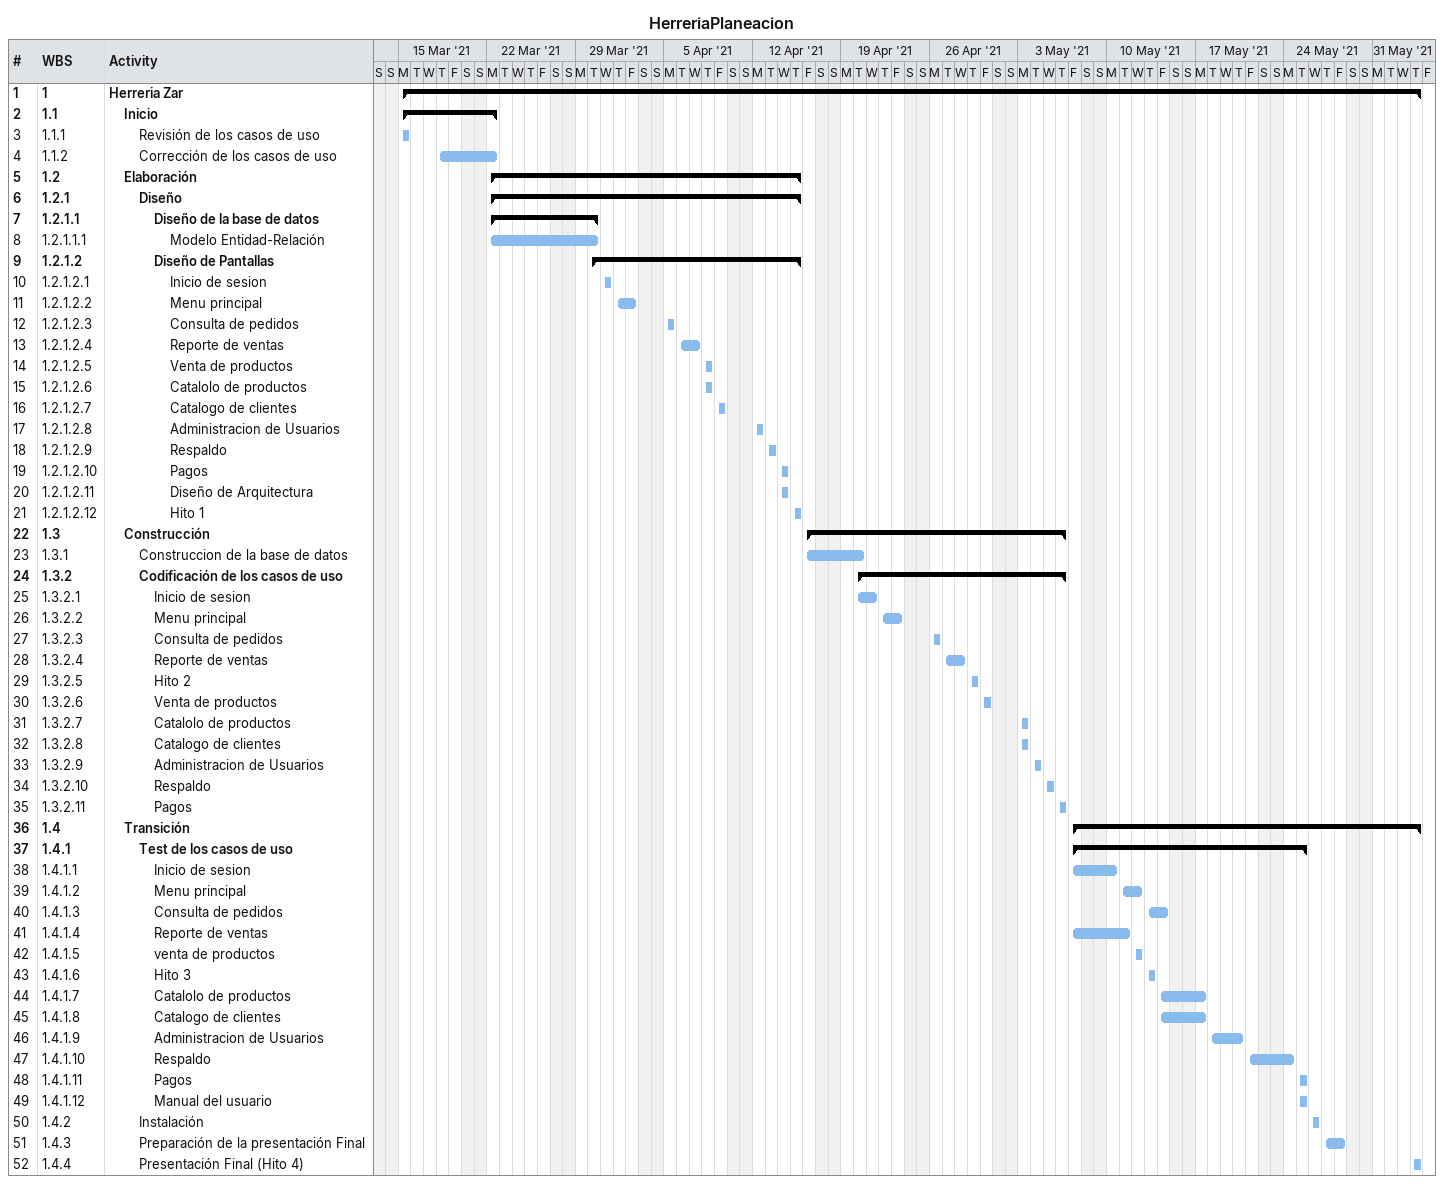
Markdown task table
HerreriaPlaneacion

| ID | WBS | Task | Start | Finish |
|---|---|---|---|---|
| 1 | 1 | **Herreria Zar** | 2021-03-15 | 2021-06-03 |
| 2 | 1.1 | **Inicio** | 2021-03-15 | 2021-03-22 |
| 3 | 1.1.1 | Revisión de los casos de uso | 2021-03-15 | 2021-03-15 |
| 4 | 1.1.2 | Corrección de los casos de uso | 2021-03-18 | 2021-03-22 |
| 5 | 1.2 | **Elaboración** | 2021-03-22 | 2021-04-15 |
| 6 | 1.2.1 | **Diseño** | 2021-03-22 | 2021-04-15 |
| 7 | 1.2.1.1 | **Diseño de la base de datos** | 2021-03-22 | 2021-03-30 |
| 8 | 1.2.1.1.1 | Modelo Entidad-Relación | 2021-03-22 | 2021-03-30 |
| 9 | 1.2.1.2 | **Diseño de Pantallas** | 2021-03-30 | 2021-04-15 |
| 10 | 1.2.1.2.1 | Inicio de sesion | 2021-03-31 | 2021-03-31 |
| 11 | 1.2.1.2.2 | Menu principal | 2021-04-01 | 2021-04-02 |
| 12 | 1.2.1.2.3 | Consulta de pedidos | 2021-04-05 | 2021-04-05 |
| 13 | 1.2.1.2.4 | Reporte de ventas | 2021-04-06 | 2021-04-07 |
| 14 | 1.2.1.2.5 | Venta de productos | 2021-04-08 | 2021-04-08 |
| 15 | 1.2.1.2.6 | Catalolo de productos | 2021-04-08 | 2021-04-08 |
| 16 | 1.2.1.2.7 | Catalogo de clientes | 2021-04-09 | 2021-04-09 |
| 17 | 1.2.1.2.8 | Administracion de Usuarios | 2021-04-12 | 2021-04-12 |
| 18 | 1.2.1.2.9 | Respaldo | 2021-04-13 | 2021-04-13 |
| 19 | 1.2.1.2.10 | Pagos | 2021-04-14 | 2021-04-14 |
| 20 | 1.2.1.2.11 | Diseño de Arquitectura | 2021-04-14 | 2021-04-14 |
| 21 | 1.2.1.2.12 | Hito 1 | 2021-04-15 | 2021-04-15 |
| 22 | 1.3 | **Construcción** | 2021-04-16 | 2021-05-06 |
| 23 | 1.3.1 | Construccion de la base de datos | 2021-04-16 | 2021-04-20 |
| 24 | 1.3.2 | **Codificación de los casos de uso** | 2021-04-20 | 2021-05-06 |
| 25 | 1.3.2.1 | Inicio de sesion | 2021-04-20 | 2021-04-21 |
| 26 | 1.3.2.2 | Menu principal | 2021-04-22 | 2021-04-23 |
| 27 | 1.3.2.3 | Consulta de pedidos | 2021-04-26 | 2021-04-26 |
| 28 | 1.3.2.4 | Reporte de ventas | 2021-04-27 | 2021-04-28 |
| 29 | 1.3.2.5 | Hito 2 | 2021-04-29 | 2021-04-29 |
| 30 | 1.3.2.6 | Venta de productos | 2021-04-30 | 2021-04-30 |
| 31 | 1.3.2.7 | Catalolo de productos | 2021-05-03 | 2021-05-03 |
| 32 | 1.3.2.8 | Catalogo de clientes | 2021-05-03 | 2021-05-03 |
| 33 | 1.3.2.9 | Administracion de Usuarios | 2021-05-04 | 2021-05-04 |
| 34 | 1.3.2.10 | Respaldo | 2021-05-05 | 2021-05-05 |
| 35 | 1.3.2.11 | Pagos | 2021-05-06 | 2021-05-06 |
| 36 | 1.4 | **Transición** | 2021-05-07 | 2021-06-03 |
| 37 | 1.4.1 | **Test de los casos de uso** | 2021-05-07 | 2021-05-25 |
| 38 | 1.4.1.1 | Inicio de sesion | 2021-05-07 | 2021-05-10 |
| 39 | 1.4.1.2 | Menu principal | 2021-05-11 | 2021-05-12 |
| 40 | 1.4.1.3 | Consulta de pedidos | 2021-05-13 | 2021-05-14 |
| 41 | 1.4.1.4 | Reporte de ventas | 2021-05-07 | 2021-05-11 |
| 42 | 1.4.1.5 | venta de productos | 2021-05-12 | 2021-05-12 |
| 43 | 1.4.1.6 | Hito 3 | 2021-05-13 | 2021-05-13 |
| 44 | 1.4.1.7 | Catalolo de productos | 2021-05-14 | 2021-05-17 |
| 45 | 1.4.1.8 | Catalogo de clientes | 2021-05-14 | 2021-05-17 |
| 46 | 1.4.1.9 | Administracion de Usuarios | 2021-05-18 | 2021-05-20 |
| 47 | 1.4.1.10 | Respaldo | 2021-05-21 | 2021-05-24 |
| 48 | 1.4.1.11 | Pagos | 2021-05-25 | 2021-05-25 |
| 49 | 1.4.1.12 | Manual del usuario | 2021-05-25 | 2021-05-25 |
| 50 | 1.4.2 | Instalación | 2021-05-26 | 2021-05-26 |
| 51 | 1.4.3 | Preparación de la presentación Final | 2021-05-27 | 2021-05-28 |
| 52 | 1.4.4 | Presentación Final (Hito 4) | 2021-06-03 | 2021-06-03 |
